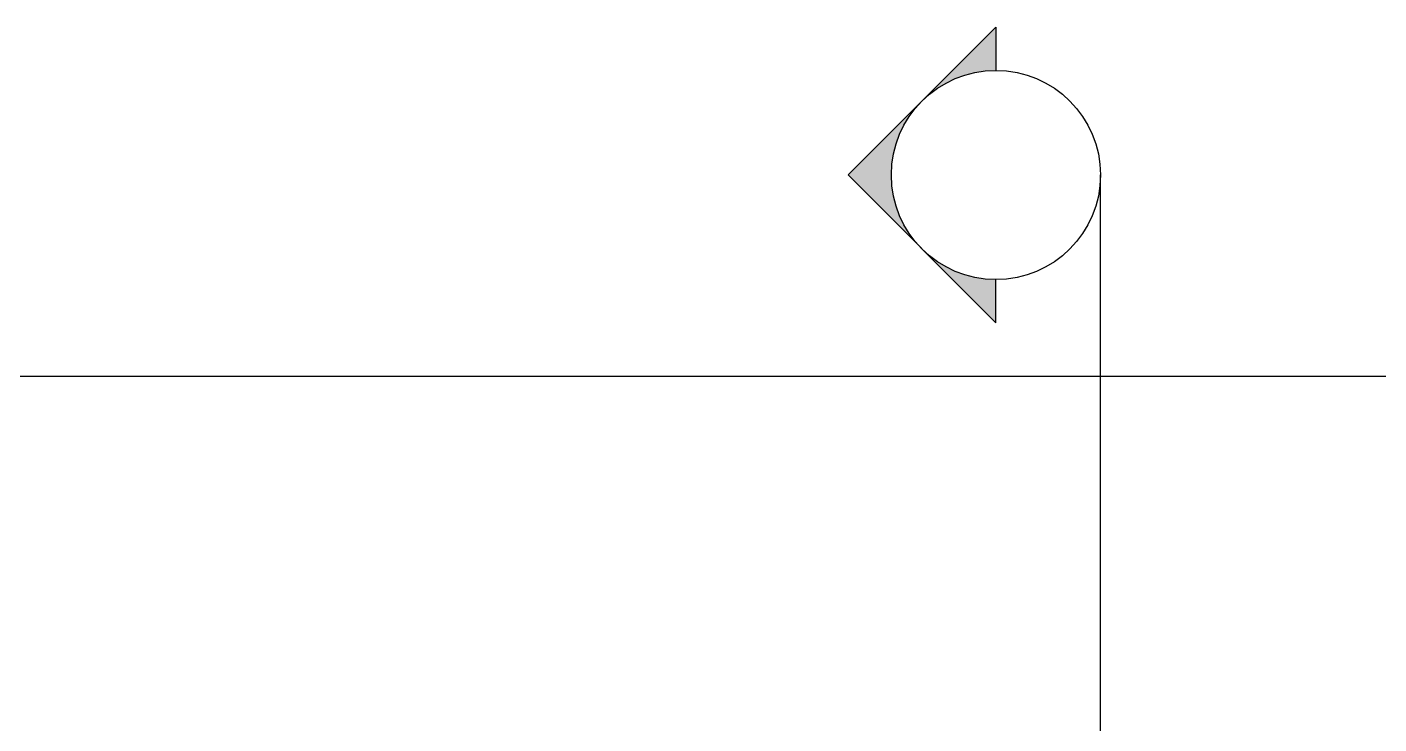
# Model space of a CAD drawing. Header units: millimetres. Extents: x -100 to 251604, y 0 to 25979.
# Drawn here: x 44141 to 50604, y 22648 to 25979 of the extents above; entities that cross this region are included whole.
import ezdxf
from ezdxf.enums import TextEntityAlignment as Align

# ---------------------------------------------------------------- set-up
doc = ezdxf.new("R2010")
doc.units = ezdxf.units.MM
doc.layers.get('0').update_dxf_attribs({"true_color": 0xdfdfdf})
doc.layers.add('BIM_SECTIONS', color=151, linetype='Continuous', lineweight=25)
doc.layers.add('Viewport border', color=7, linetype='Continuous')
doc.styles.get("Standard").update_dxf_attribs({"font": 'arial.ttf'})

# ---------------------------------------------------------------- blocks, each defined once
blk = doc.blocks.new('_SectionCallout')
at = {"transparency": 33554508}
h = blk.add_hatch(color=0, dxfattribs=at)
h.paths.add_polyline_path([(-707.1, 500), (-500, 500, -0.198912), (-353.6, 853.6)])
h.paths.add_polyline_path([(0, 1207.1), (-353.6, 853.6, -0.414214), (353.6, 853.6)])
h.paths.add_polyline_path([(500, 500), (707.1, 500), (353.6, 853.6, -0.198912)])
at = {"color": 0}
for p, q in [((0, 1207.1), (-707.1, 500)), ((0, 1207.1), (707.1, 500)), ((-707.1, 500), (-500, 500)), ((707.1, 500), (500, 500))]:
    blk.add_line(p, q, dxfattribs=at)
blk.add_circle((0, 500), 500, dxfattribs=at)
at = {"color": 0, "lineweight": 30, "flags": 104}
blk.add_attdef('SECTIONNAME', text='', height=100, dxfattribs=at).set_placement((0, 500), align=Align.MIDDLE_CENTER)
blk = doc.blocks.new('Main_Floor 0__section__..%5CMainBuilding.dwg', base_point=(-3894.6, -13009.5))
at = {"layer": 'BIM_SECTIONS'}
for points in [[(34666.2, -12302.4), (34666.2, 12262.4)], [(46605, 11300), (0, 11300)]]:
    blk.add_lwpolyline(points, dxfattribs=at)
at = {"layer": 'BIM_SECTIONS', "rotation": 90}
blk.add_blockref('_SectionCallout', (34666.2, 12262.4), dxfattribs=at)

msp = doc.modelspace()

# ---------------------------------------------------------------- block references
at = {"layer": 'Viewport border'}
msp.add_blockref('Main_Floor 0__section__..%5CMainBuilding.dwg', (10712.4, 0), dxfattribs=at)

doc.saveas('drawing.dxf')
